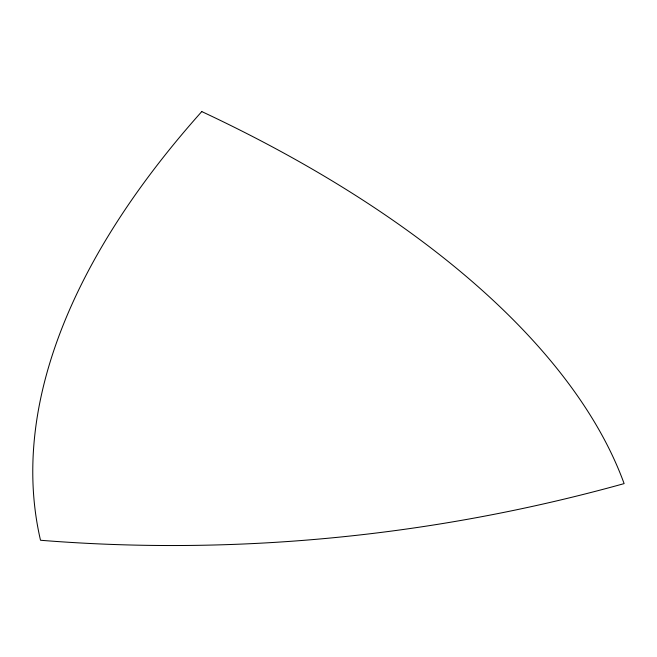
<?xml version="1.0" encoding="UTF-8"?>
<svg xmlns="http://www.w3.org/2000/svg" width="657" height="657" viewBox="0 0 657 657"><rect width="100%" height="100%" fill="white"/><g stroke="black" fill="none" stroke-linecap="round" stroke-linejoin="round"><path stroke-width="0.99" d="M201.732 111.55A938.853 450.357 12 0 1 624.117 483.609C434.844 536.268 236.397 556.011 40.512 540.259A1312.44 614.944 -17.7 0 1 201.798 111.542"/></g></svg>
